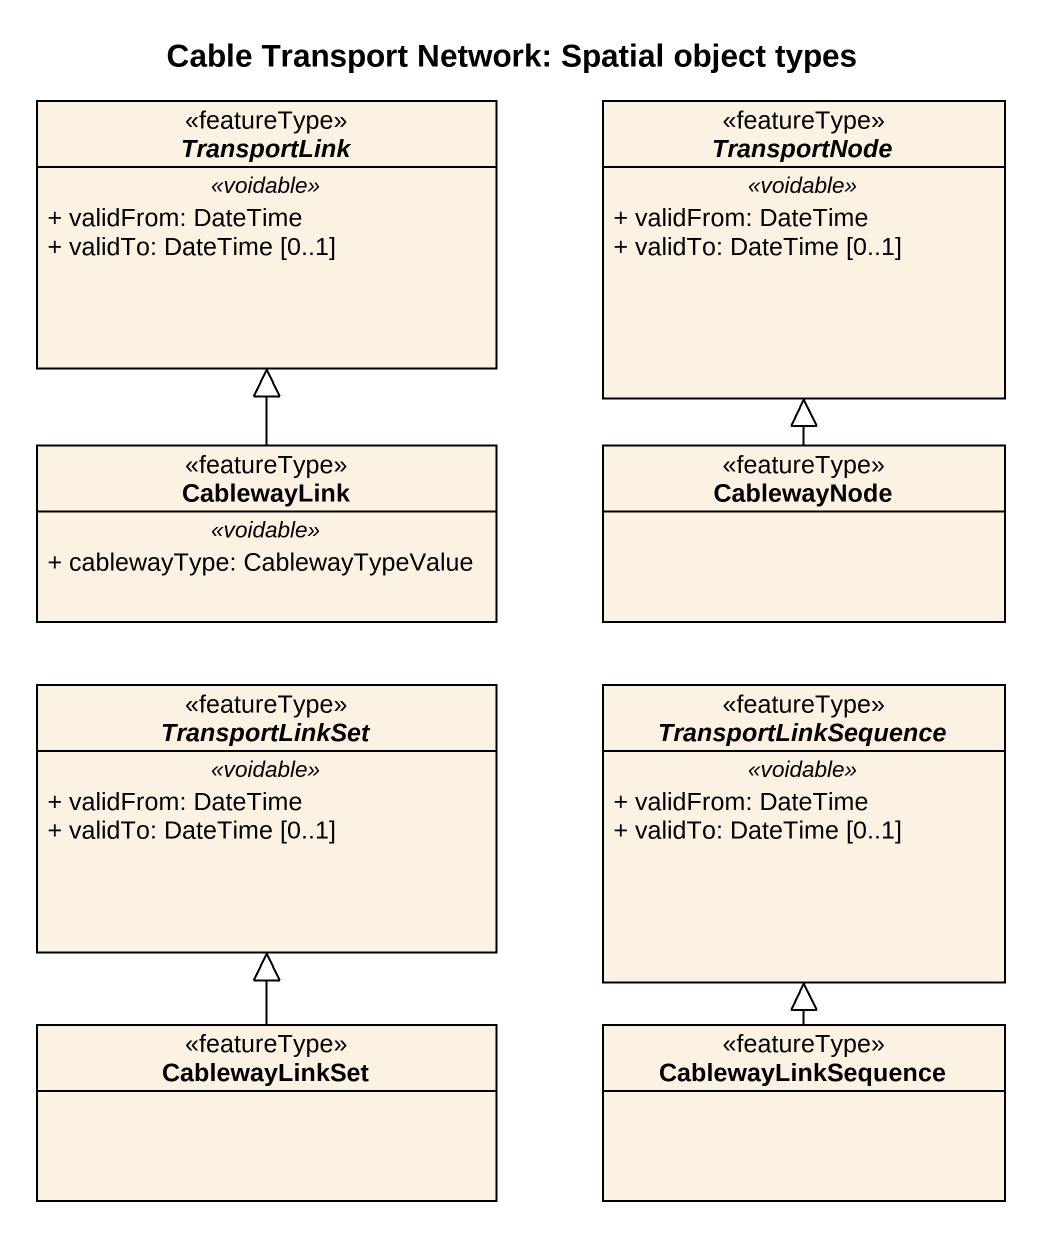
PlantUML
@startuml
title Cable Transport Network: Spatial object types
hide circle
hide empty members
skinparam classAttributeIconSize 0
abstract class TransportLink <<featureType>> {
  .. <<voidable>> ..
  + validFrom: DateTime
  + validTo: DateTime [0..1]
}
abstract class TransportNode <<featureType>> {
  .. <<voidable>> ..
  + validFrom: DateTime
  + validTo: DateTime [0..1]
}
class CablewayLink <<featureType>> {
  .. <<voidable>> ..
  + cablewayType: CablewayTypeValue
}
class CablewayNode <<featureType>>
abstract class TransportLinkSet <<featureType>> {
  .. <<voidable>> ..
  + validFrom: DateTime
  + validTo: DateTime [0..1]
}
abstract class TransportLinkSequence <<featureType>> {
  .. <<voidable>> ..
  + validFrom: DateTime
  + validTo: DateTime [0..1]
}
class CablewayLinkSet <<featureType>>
class CablewayLinkSequence <<featureType>>
CablewayLink -up-|> TransportLink
CablewayNode -up-|> TransportNode
CablewayLinkSet -up-|> TransportLinkSet
CablewayLinkSequence -up-|> TransportLinkSequence
@enduml
